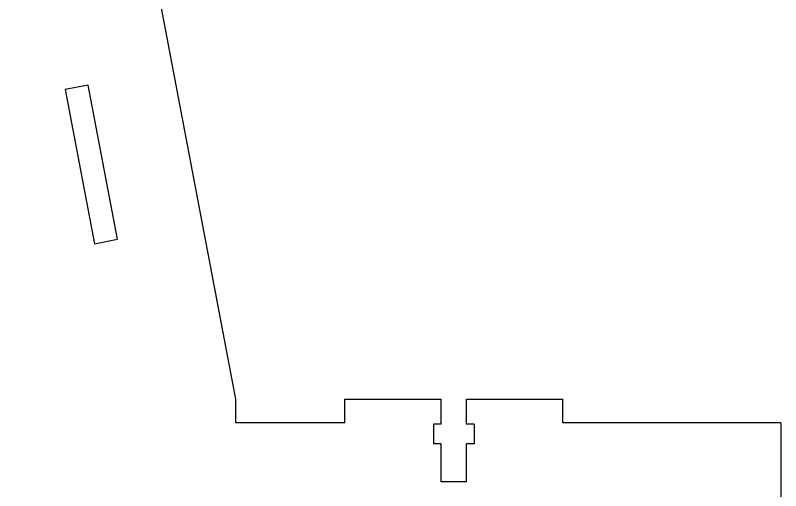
# Model space of a CAD drawing. Header units: millimetres. Extents: x -152 to 152, y -48 to 197.
# Drawn here: x 55.1 to 152.5, y 21.4 to 81.9 of the extents above; entities that cross this region are included whole.
import ezdxf

# ---------------------------------------------------------------- set-up
doc = ezdxf.new("R2010")
doc.units = ezdxf.units.MM

msp = doc.modelspace()

# ---------------------------------------------------------------- linework, layer by layer
at = {"color": 7, "linetype": 'Continuous', "lineweight": 25}
for p, q in [((83.182, 33), (55.103, 180.734)), ((64.377, 73.027), (61.43, 72.467)), ((61.43, 72.467), (65.164, 52.818)), ((68.112, 53.379), (64.377, 73.027)), ((65.164, 52.818), (68.112, 53.379)), ((83.182, 30), (83.182, 33)), ((97.045, 30), (97.045, 33)), ((97.045, 33), (109.309, 33)), ((109.309, 29.825), (109.309, 33)), ((112.509, 29.825), (112.509, 33)), ((112.509, 33), (124.773, 33)), ((124.773, 30), (124.773, 33)), ((97.045, 30), (83.182, 30)), ((109.309, 29.825), (108.309, 29.825)), ((108.309, 29.825), (108.309, 27.325)), ((113.509, 29.825), (112.509, 29.825)), ((113.509, 29.825), (113.509, 27.325)), ((152.5, 30), (124.773, 30)), ((152.5, 30), (152.5, 12)), ((109.309, 27.325), (108.309, 27.325)), ((109.309, 22.5), (109.309, 27.325)), ((112.509, 22.5), (112.509, 27.325)), ((113.509, 27.325), (112.509, 27.325)), ((112.509, 22.5), (109.309, 22.5))]:
    msp.add_line(p, q, dxfattribs=at)

doc.saveas('drawing.dxf')
